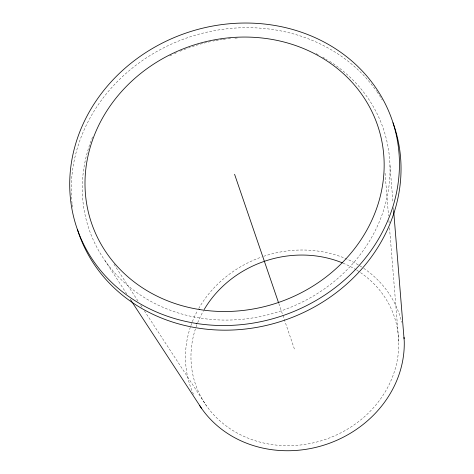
<?xml version="1.0" encoding="UTF-8"?>
<svg xmlns="http://www.w3.org/2000/svg" width="474" height="474" viewBox="0 0 474 474"><rect width="100%" height="100%" fill="white"/><g stroke="black" fill="none" stroke-linecap="round" stroke-linejoin="round"><path stroke-width="0.36" stroke-dasharray="2.37 1.78" d="M113.991 264.296L138.29 301.476M140.719 305.197L142.336 307.673M144.363 310.772L206.32 405.584M105.032 260.676L126.86 294.076M278.836 303.556L294.869 350.375M389.989 165.651L392.982 202.475M393.396 207.63L393.639 210.58M385.066 173.194L388.544 215.984M388.905 220.416L389.142 223.367M389.504 227.793L398.741 341.416M360.507 272.615A104.997 94.13 -18.9 0 1 382.968 395.399A104.997 94.13 -18.9 0 1 251.167 439.351A104.997 94.13 -18.9 0 1 195.886 327.51M196.129 326.817A104.997 94.13 -18.9 0 1 197.415 323.363M197.688 322.676A104.997 94.13 -18.9 0 1 203.506 310.683M343.046 263.147A104.997 94.13 -18.9 0 1 356.181 269.819M356.809 270.21A104.997 94.13 -18.9 0 1 359.902 272.2M329.62 61.276A155.49 139.392 -18.9 0 1 366.509 245.775A155.49 139.392 -18.9 0 1 166.741 308.882A155.49 139.392 -18.9 0 1 93.017 136.026M169.769 55.932A155.49 139.392 -18.9 0 1 171.766 54.948M174.456 53.675A155.49 139.392 -18.9 0 1 176.488 52.756M179.895 51.275A155.49 139.392 -18.9 0 1 183.325 49.877M184.019 49.604A155.49 139.392 -18.9 0 1 188.16 48.04M188.853 47.791A155.49 139.392 -18.9 0 1 190.24 47.305M192.326 46.594A155.49 139.392 -18.9 0 1 212.316 41.232M213.045 41.084A155.49 139.392 -18.9 0 1 215.232 40.663M215.96 40.527A155.49 139.392 -18.9 0 1 222.531 39.455M223.26 39.354A155.49 139.392 -18.9 0 1 225.452 39.064M228.367 38.726A155.49 139.392 -18.9 0 1 230.542 38.507M234.95 38.145A155.49 139.392 -18.9 0 1 238.665 37.932M316.14 53.669A155.49 139.392 -18.9 0 1 318.119 54.67M322.67 57.117A155.49 139.392 -18.9 0 1 327.125 59.724M363.724 268.325A110.549 99.107 -18.9 0 1 401.721 322.308M193.511 394.303A110.549 99.107 -18.9 0 1 197.599 310.511M198.671 308.58A110.549 99.107 -18.9 0 1 261.612 257.015M263.698 256.298A110.549 99.107 -18.9 0 1 363.114 267.917M72.492 207.15A166.593 149.351 -18.9 0 1 72.131 204.199M72.054 203.459A166.593 149.351 -18.9 0 1 183.776 39.04A166.593 149.351 -18.9 0 1 376.658 91.316M377.079 91.92A166.593 149.351 -18.9 0 1 382.263 100.008"/><path stroke-width="0.71" d="M130.498 299.645L201.64 408.505M234.577 174.284L278.599 302.856M393.639 210.58L404.233 340.942A110.549 99.107 -18.9 0 1 324.086 445.086A110.549 99.107 -18.9 0 1 199.578 405.43M393.005 122.76A166.593 149.351 -18.9 0 1 283.914 320.43A166.593 149.351 -18.9 0 1 77.452 229.535M404.055 337.346A110.549 99.107 -18.9 0 1 404.144 338.786M204.229 309.439A104.997 94.13 -18.9 0 1 342.376 262.869M199.791 309.587A151.153 135.505 -18.9 0 0 377.962 126.463A151.153 135.505 -18.9 0 0 125.977 86.795A151.153 135.505 -18.9 0 0 199.791 309.587M196.236 323.416A166.593 149.351 -18.9 0 0 392.614 121.581A166.593 149.351 -18.9 0 0 114.88 77.855A166.593 149.351 -18.9 0 0 196.236 323.416"/></g></svg>
